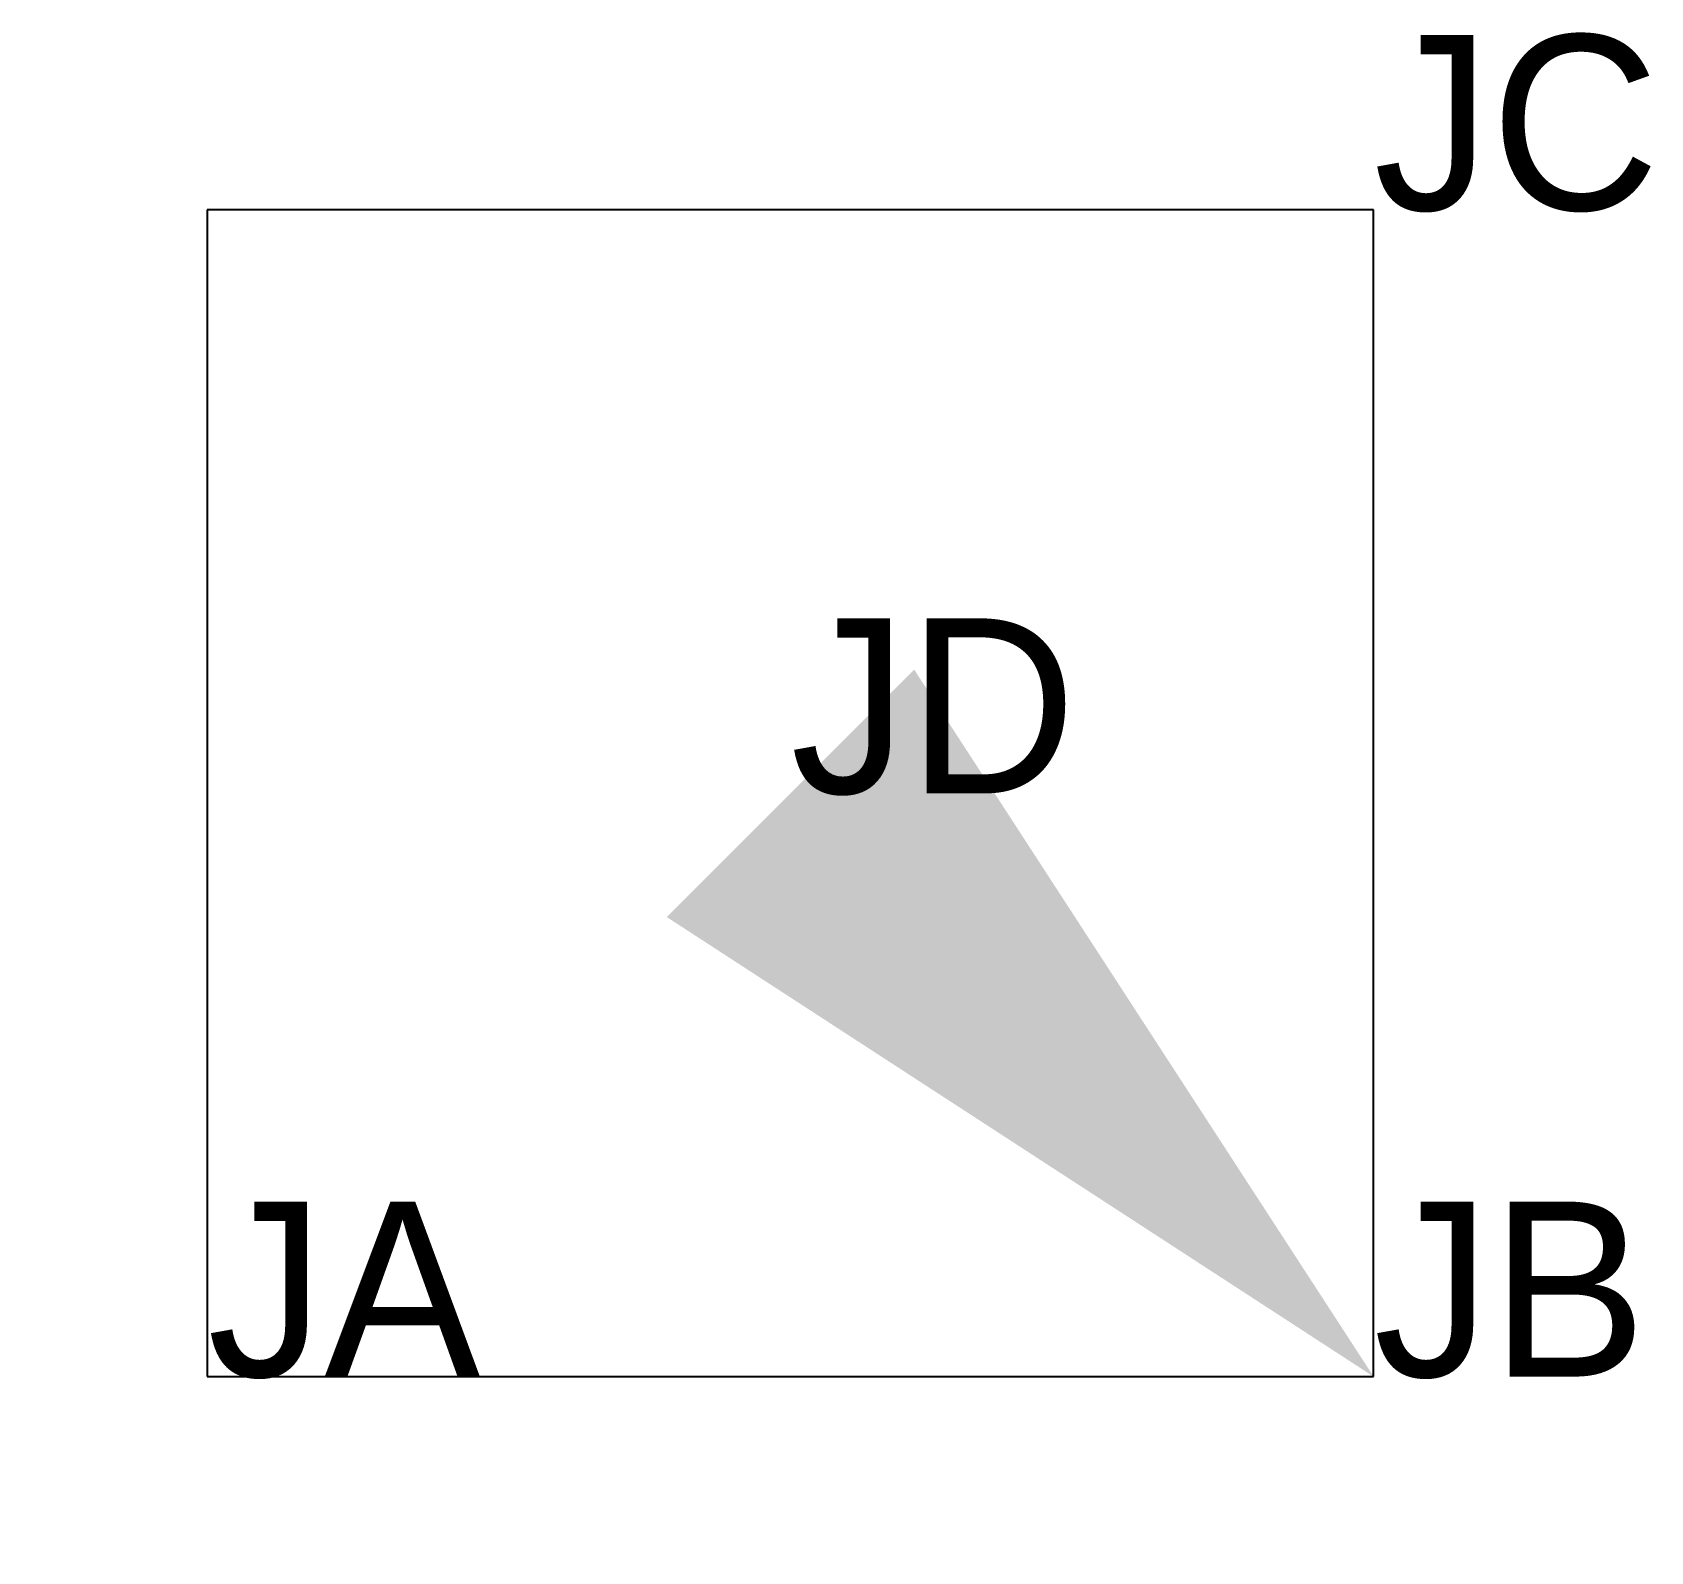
# Model space of a CAD drawing. Header units: metres. Extents: x -1.5 to 12.4, y -1.5 to 11.5.
import ezdxf

# ---------------------------------------------------------------- set-up
doc = ezdxf.new("R2010")
doc.units = ezdxf.units.M

msp = doc.modelspace()

# ---------------------------------------------------------------- linework, layer by layer
for p, q in [((10, 10), (0, 10)), ((0, 10), (0, 0)), ((10, 0), (10, 10)), ((0, 0), (10, 0))]:
    msp.add_line(p, q)
msp.add_lwpolyline([(0, 0, 0, 0, 0), (5, 5, 3, 0, 0), (10, 0, 0, 0, 0)], format="xyseb")

# ---------------------------------------------------------------- texts
for s, p in [('JC', (10, 10)), ('JD', (5, 5, 3)), ('JA', (0, 0)), ('JB', (10, 0))]:
    msp.add_text(s, height=1.5).set_placement(p)

doc.saveas('drawing.dxf')
